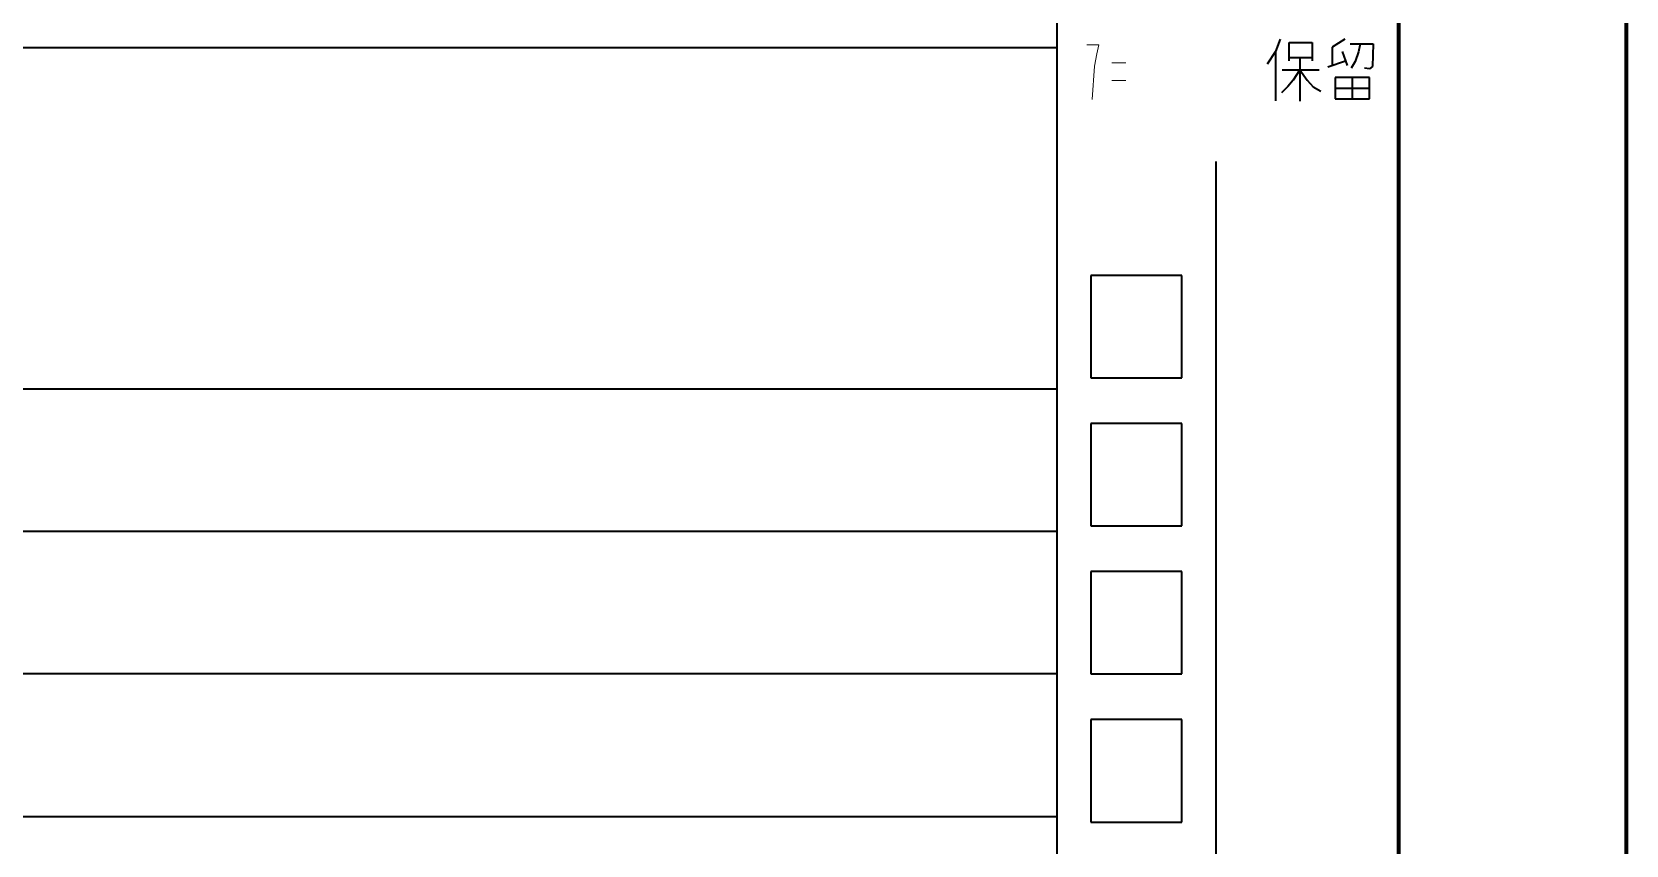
# Model space of a CAD drawing. Header units: millimetres. Extents: x 1333 to 104182, y -62616 to -5704.
# Drawn here: x 43506.9 to 43576.9, y -62527.8 to -62492.1 of the extents above; entities that cross this region are included whole.
import ezdxf

# ---------------------------------------------------------------- set-up
doc = ezdxf.new("R2010")
doc.units = ezdxf.units.MM
doc.header["$LTSCALE"] = 0.5
doc.layers.add('08', color=1, linetype='Continuous')
doc.layers.add('11', color=3, linetype='Continuous')

# ---------------------------------------------------------------- blocks, each defined once
blk = doc.blocks.new('999')
at = {"color": 7, "lineweight": 70}
for p, q in [((75924.98, -10161.12), (75924.98, -11943.12)), ((75894.98, -10191.12), (75894.98, -11913.12))]:
    blk.add_line(p, q, dxfattribs=at)
at = {"color": 7, "lineweight": 35}
for p, q in [((75849.98, -11451.12), (75849.98, -11913.12)), ((75894.98, -11451.12), (75894.98, -11913.12)), ((75474.98, -11649.12), (75849.98, -11649.12)), ((75870.98, -11913.12), (75870.98, -11664.12)), ((75849.98, -11694.12), (75474.98, -11694.12)), ((75849.98, -11712.87), (75510.98, -11712.87)), ((75849.98, -11731.62), (75510.98, -11731.62)), ((75510.98, -11750.37), (75849.98, -11750.37))]:
    blk.add_line(p, q, dxfattribs=at)
at = {"color": 7, "lineweight": 35, "ltscale": 0.014284}
blk.add_line((75879.41, -11648.02), (75878.79, -11649.62), dxfattribs=at)
at = {"color": 7, "lineweight": 35, "ltscale": 0.025244}
for p, q in [((75880.59, -11648.44), (75883.62, -11648.44)), ((75880.59, -11650.4), (75883.62, -11650.4))]:
    blk.add_line(p, q, dxfattribs=at)
at = {"color": 7, "lineweight": 35, "ltscale": 0.020297}
blk.add_line((75880.59, -11650.87), (75880.59, -11648.44), dxfattribs=at)
at = {"color": 7, "lineweight": 35, "ltscale": 0.019995}
blk.add_line((75883.62, -11648.44), (75883.62, -11650.84), dxfattribs=at)
at = {"color": 7, "lineweight": 35, "ltscale": 0.016324}
blk.add_line((75887.91, -11648), (75886.26, -11649.06), dxfattribs=at)
at = {"color": 7, "lineweight": 35, "ltscale": 0.019843}
blk.add_line((75886.26, -11649.06), (75886.26, -11651.44), dxfattribs=at)
at = {"color": 7, "lineweight": 35, "ltscale": 0.025391}
blk.add_line((75888.62, -11648.6), (75891.67, -11648.6), dxfattribs=at)
at = {"color": 7, "lineweight": 35, "ltscale": 0.009239}
blk.add_line((75889.93, -11648.6), (75889.73, -11649.69), dxfattribs=at)
at = {"color": 7, "lineweight": 35, "ltscale": 0.02516}
blk.add_line((75891.67, -11648.6), (75891.56, -11651.62), dxfattribs=at)
at = {"color": 7, "lineweight": 35, "ltscale": 0.016669}
blk.add_line((75878.79, -11649.62), (75877.72, -11651.31), dxfattribs=at)
at = {"color": 7, "lineweight": 35, "ltscale": 0.054227}
blk.add_line((75878.79, -11649.62), (75878.79, -11656.13), dxfattribs=at)
at = {"color": 7, "lineweight": 35, "ltscale": 0.048166}
blk.add_line((75882, -11650.4), (75882, -11656.18), dxfattribs=at)
at = {"color": 7, "lineweight": 35, "ltscale": 0.020797}
blk.add_line((75885.67, -11651.64), (75888.04, -11650.87), dxfattribs=at)
at = {"color": 7, "lineweight": 35, "ltscale": 0.016095}
blk.add_line((75887.59, -11649.64), (75888.24, -11651.46), dxfattribs=at)
at = {"color": 7, "lineweight": 35, "ltscale": 0.008364}
blk.add_line((75889.31, -11650.95), (75888.78, -11651.8), dxfattribs=at)
at = {"color": 7, "lineweight": 35, "ltscale": 0.011012}
blk.add_line((75889.73, -11649.69), (75889.31, -11650.95), dxfattribs=at)
at = {"color": 7, "lineweight": 35, "ltscale": 0.003993}
blk.add_line((75891.56, -11651.62), (75891.18, -11651.91), dxfattribs=at)
at = {"color": 7, "lineweight": 35, "ltscale": 0.040662}
blk.add_line((75879.68, -11652.02), (75884.56, -11652.02), dxfattribs=at)
at = {"color": 7, "lineweight": 35, "ltscale": 0.009127}
blk.add_line((75881.11, -11653.4), (75880.41, -11654.24), dxfattribs=at)
at = {"color": 7, "lineweight": 35, "ltscale": 0.01369}
blk.add_line((75882, -11652.02), (75881.11, -11653.4), dxfattribs=at)
at = {"color": 7, "lineweight": 35, "ltscale": 0.0139}
blk.add_line((75882, -11652.02), (75882.96, -11653.38), dxfattribs=at)
at = {"color": 7, "lineweight": 35, "ltscale": 0.009748}
blk.add_line((75882.96, -11653.38), (75883.74, -11654.26), dxfattribs=at)
at = {"color": 7, "lineweight": 35, "ltscale": 0.023477}
for p, q in [((75886.66, -11653.06), (75886.66, -11655.87)), ((75888.91, -11653.06), (75888.91, -11655.87)), ((75891.18, -11655.87), (75891.18, -11653.06))]:
    blk.add_line(p, q, dxfattribs=at)
at = {"color": 7, "lineweight": 35, "ltscale": 0.037634}
for p, q in [((75891.18, -11653.06), (75886.66, -11653.06)), ((75886.66, -11654.44), (75891.18, -11654.44)), ((75886.66, -11655.87), (75891.18, -11655.87))]:
    blk.add_line(p, q, dxfattribs=at)
at = {"color": 7, "lineweight": 35, "ltscale": 0.005636}
blk.add_line((75891.18, -11651.91), (75890.51, -11651.84), dxfattribs=at)
at = {"color": 7, "lineweight": 35, "ltscale": 0.009629}
blk.add_line((75880.41, -11654.24), (75879.59, -11655.05), dxfattribs=at)
at = {"color": 7, "lineweight": 35, "ltscale": 0.009837}
blk.add_line((75883.74, -11654.26), (75884.76, -11654.86), dxfattribs=at)
at = {"color": 7, "lineweight": 35, "ltscale": 0.1125}
for p, q in [((75854.48, -11679.12), (75854.48, -11692.62)), ((75866.48, -11692.62), (75866.48, -11679.12)), ((75854.48, -11698.62), (75854.48, -11712.12)), ((75866.48, -11712.12), (75866.48, -11698.62)), ((75854.48, -11718.12), (75854.48, -11731.62)), ((75866.48, -11731.62), (75866.48, -11718.12)), ((75854.48, -11737.62), (75854.48, -11751.12)), ((75866.48, -11751.12), (75866.48, -11737.62))]:
    blk.add_line(p, q, dxfattribs=at)
at = {"color": 7, "lineweight": 35, "ltscale": 0.1}
for p, q in [((75866.48, -11679.12), (75854.48, -11679.12)), ((75854.48, -11692.62), (75866.48, -11692.62)), ((75866.48, -11698.62), (75854.48, -11698.62)), ((75854.48, -11712.12), (75866.48, -11712.12)), ((75866.48, -11718.12), (75854.48, -11718.12)), ((75854.48, -11731.62), (75866.48, -11731.62)), ((75866.48, -11737.62), (75854.48, -11737.62)), ((75854.48, -11751.12), (75866.48, -11751.12))]:
    blk.add_line(p, q, dxfattribs=at)
at = {"color": 7, "lineweight": 13}
for points in [[(75854.66, -11655.96), (75854.98, -11651.55), (75855.26, -11649.93), (75855.54, -11648.76), (75853.97, -11648.76)], [(75857.24, -11651.1), (75859.09, -11651.1)], [(75857.24, -11653.44), (75859.09, -11653.44)]]:
    blk.add_lwpolyline(points, dxfattribs=at)

msp = doc.modelspace()

# ---------------------------------------------------------------- linework, layer by layer
at = {"color": 7, "lineweight": 70}
for p, q in [((43576.862, -61996.825), (43576.862, -62590.825)), ((43566.862, -62006.825), (43566.862, -62580.825))]:
    msp.add_line(p, q, dxfattribs=at)
at = {"color": 7, "lineweight": 35}
for p, q in [((43551.862, -62426.825), (43551.862, -62580.825)), ((43566.862, -62426.825), (43566.862, -62580.825)), ((43558.862, -62580.825), (43558.862, -62497.825)), ((43438.862, -62526.575), (43551.862, -62526.575))]:
    msp.add_line(p, q, dxfattribs=at)
at = {"color": 7, "lineweight": 35, "ltscale": 0.1125}
for p, q in [((43553.362, -62522.325), (43553.362, -62526.825)), ((43557.362, -62526.825), (43557.362, -62522.325))]:
    msp.add_line(p, q, dxfattribs=at)
at = {"color": 7, "lineweight": 35, "ltscale": 0.1}
msp.add_line((43553.362, -62526.825), (43557.362, -62526.825), dxfattribs=at)
at = {"color": 3}
msp.add_lwpolyline([(42735.862, -61996.825), (43576.862, -61996.825), (43576.862, -62590.825), (42735.862, -62590.825)], close=True, dxfattribs=at)
at = {"layer": '11'}
msp.add_lwpolyline([(42735.862, -61996.825), (43576.862, -61996.825), (43576.862, -62590.825), (42735.862, -62590.825)], close=True, dxfattribs=at)

# ---------------------------------------------------------------- block references
at = {"layer": '08', "color": 55, "xscale": 0.3333333333430346, "yscale": 0.3333333333357587, "zscale": 0.3333333333333333}
msp.add_blockref('999', (18268.536, -58609.785), dxfattribs=at)

doc.saveas('drawing.dxf')
